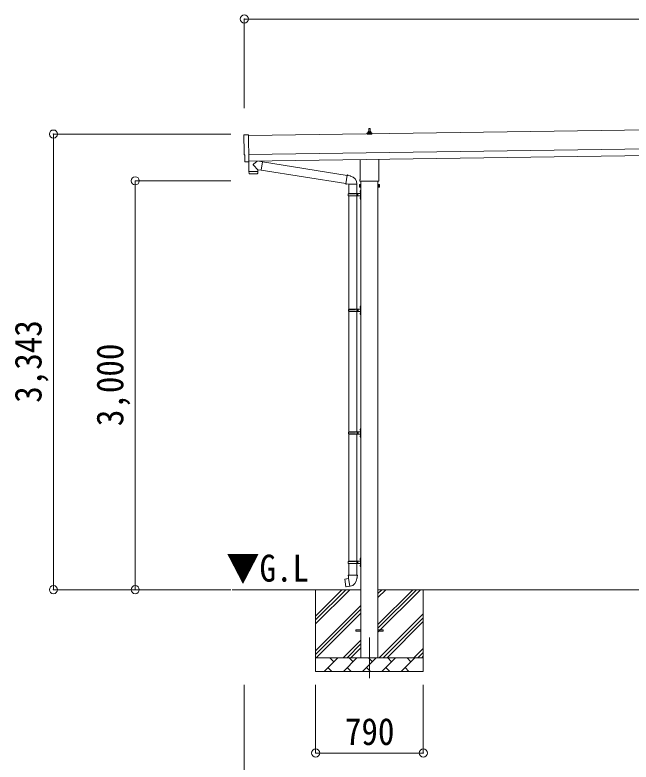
# Model space of a CAD drawing. Units: millimetres at full size, sheet at 1:60. Extents: x -16864 to 16864, y -11640 to 11640.
# Drawn here: x -764 to 3755, y -7825 to -2342 of the extents above; entities that cross this region are included whole.
import ezdxf
from ezdxf.enums import TextEntityAlignment as Align

# ---------------------------------------------------------------- set-up
doc = ezdxf.new("R2010")
doc.units = ezdxf.units.MM
doc.header["$LTSCALE"] = 60
doc.header["$PDMODE"] = 32
doc.header["$PDSIZE"] = 60
doc.linetypes.add('CHAIN1', pattern=[8, 5, -1, 1, -1])
for name, color, linetype, lineweight in [('0-1_Defpoints', 7, 'CHAIN1', 9), ('0-2_TEXT1', 4, 'Continuous', 9), ('0-3_SHAPE', 7, 'Continuous', 9), ('0-7_PARTS2', 7, 'Continuous', 9), ('0-8_TABLE1', 6, 'Continuous', 9), ('0-9_DIM1', 7, 'Continuous', 9)]:
    doc.layers.add(name, color=color, linetype=linetype, lineweight=lineweight)
doc.styles.add('ＭＳ ゴシック', font='')
doc.styles.get('ＭＳ ゴシック').set_extended_font_data('MS Gothic')

msp = doc.modelspace()

# ---------------------------------------------------------------- linework, layer by layer
at = {"layer": '0-1_Defpoints'}
msp.add_line((1836.29, -6909.99), (1836.29, -7258.99), dxfattribs=at)
at = {"layer": '0-2_TEXT1'}
for p, q in [((6314.04, -3149.61), (949.09, -3226.26)), ((1830.6, -3200.73), (1831.33, -3177.21)), ((1832.33, -3176.23), (1840.87, -3176.23)), ((1841.87, -3177.21), (1842.6, -3200.73)), ((1818.35, -3216.23), (1818.35, -3208.52)), ((1854.85, -3216.23), (1818.35, -3216.23)), ((1818.73, -3207.73), (1854.47, -3207.73)), ((1819.11, -3207.55), (1825.83, -3205.92)), ((1826.22, -3205.73), (1846.98, -3205.73)), ((1826.6, -3204.94), (1826.6, -3200.73)), ((1827.6, -3200.73), (1845.6, -3200.73)), ((1846.6, -3204.94), (1846.6, -3200.73)), ((1854.08, -3207.55), (1847.36, -3205.92)), ((1854.85, -3216.23), (1854.85, -3208.52)), ((951.09, -3366.24), (6316.04, -3289.6)), ((951.8, -3416.24), (6316.76, -3339.6)), ((932.23, -3420.29), (925.3, -3420.02)), ((1767.99, -3550.22), (1767.99, -3404.58)), ((1904.59, -3402.63), (1904.59, -3550.22)), ((1766.29, -3558.99), (1766.29, -3553.49)), ((1904.23, -3562.49), (1768.36, -3562.49)), ((1773.79, -3562.49), (1773.79, -7059.99)), ((1898.79, -7059.99), (1898.79, -3562.49)), ((1906.29, -3553.49), (1906.29, -3558.99)), ((1762.29, -3588.49), (1763.05, -3587.18)), ((1762.29, -3588.49), (1762.29, -3605.49)), ((1762.29, -3605.49), (1763.05, -3606.8)), ((1769.29, -3592.08), (1763.05, -3592.08)), ((1769.29, -3601.9), (1763.05, -3601.9)), ((1769.29, -3606.8), (1763.05, -3606.8)), ((1771.79, -3606.19), (1769.29, -3606.19)), ((1900.79, -3606.19), (1903.29, -3606.19)), ((1903.29, -3592.08), (1909.53, -3592.08)), ((1903.29, -3601.9), (1909.53, -3601.9)), ((1903.29, -3606.8), (1909.53, -3606.8)), ((1910.29, -3588.49), (1909.53, -3587.18)), ((1910.29, -3605.49), (1909.53, -3606.8)), ((1910.29, -3588.49), (1910.29, -3605.49)), ((1736.29, -6855.49), (1773.79, -6855.49)), ((1736.29, -6864.49), (1736.29, -6855.49)), ((1736.29, -6855.49), (1773.79, -6855.49)), ((1736.29, -6864.49), (1736.29, -6855.49)), ((1736.29, -6864.49), (1773.79, -6864.49)), ((1736.29, -6864.49), (1773.79, -6864.49)), ((1898.79, -6855.49), (1936.29, -6855.49)), ((1898.79, -6855.49), (1936.29, -6855.49)), ((1898.79, -6864.49), (1936.29, -6864.49)), ((1898.79, -6864.49), (1936.29, -6864.49)), ((1936.29, -6864.49), (1936.29, -6855.49)), ((1936.29, -6864.49), (1936.29, -6855.49))]:
    msp.add_line(p, q, dxfattribs=at)
for points in [[(917.47, -3223.27), (949.02, -3221.17), (951.84, -3419)], [(922.42, -3417.07), (921.75, -3370.05), (921.15, -3370.06)], [(932.97, -3420), (933.62, -3419.36), (951.86, -3420.01)], [(1769.29, -3606.8), (1769.29, -3587.18), (1763.05, -3587.18)], [(1769.29, -3606.19), (1769.29, -3587.79), (1771.79, -3587.79)], [(1903.29, -3606.19), (1903.29, -3587.79), (1900.79, -3587.79)], [(1903.29, -3606.8), (1903.29, -3587.18), (1909.53, -3587.18)]]:
    msp.add_lwpolyline(points, dxfattribs=at)
for points in [[(1771.79, -3607.49), (1771.79, -3586.49), (1773.79, -3586.49), (1773.79, -3607.49)], [(1900.79, -3607.49), (1900.79, -3586.49), (1898.79, -3586.49), (1898.79, -3607.49)]]:
    msp.add_lwpolyline(points, close=True, dxfattribs=at)
for centre, radius, start, end in [((1832.33, -3177.23), 1, 90, 178.60509), ((1840.87, -3177.23), 1, 1.39491, 90), ((1819.35, -3208.52), 1, 103.62699, 180), ((1825.6, -3204.94), 1, 283.62699, 0), ((1830.68, -3201.37), 4.13, 90, 171.17633), ((1827.6, -3201.73), 1, 90, 180), ((1839.93, -3200.73), 4.83, 133.60282, 180), ((1833.27, -3200.73), 4.83, 0, 46.39718), ((1842.51, -3201.37), 4.13, 8.82367, 90), ((1845.6, -3201.73), 1, 0, 90), ((1847.6, -3204.94), 1, 180, 256.37301), ((1853.85, -3208.52), 1, 0, 76.37301), ((1770.29, -3553.49), 4, 125.09963, 180), ((1770.29, -3558.99), 4, 180, 194.47751), ((1770.29, -3558.99), 4, 194.47751, 241.04498), ((1902.29, -3558.99), 4, 298.95502, 345.52249), ((1902.29, -3553.49), 4, 0, 54.90037), ((1902.29, -3558.99), 4, 345.52249, 0), ((1778.53, -3596.99), 16.24, 162.41205, 197.58795), ((1766.64, -3589.63), 4.34, 145.61575, 214.38425), ((1766.64, -3604.35), 4.34, 145.61575, 214.38425), ((1894.05, -3596.99), 16.24, 342.41205, 17.58795), ((1905.95, -3589.63), 4.34, 325.61575, 34.38425), ((1905.95, -3604.35), 4.34, 325.61575, 34.38425)]:
    msp.add_arc(centre, radius, start, end, dxfattribs=at)
for centre, major_axis, ratio, start_param, end_param in [((917.67, -3226.27), (-3, -0.04), 0.99863, 4.7647489, 6.2979817), ((-3846.7, -3364.76), (4762.89, 68.04), 0.99863, 6.2686928, 6.2979817), ((921.09, -3365.66), (-4.41, -0.06), 0.99863, 6.2686928, 7.8539816), ((925.42, -3417.02), (-2.15, -2.1), 0.9974, 5.5252311, 7.0411395), ((932.27, -3419.29), (-0.717, -0.7), 0.9974, 0.7579542, 1.5707963)]:
    msp.add_ellipse(centre, major_axis=major_axis, ratio=ratio, start_param=start_param, end_param=end_param, dxfattribs=at)
at = {"layer": '0-3_SHAPE'}
for p, q in [((1773.79, -6559.99), (829.63, -6559.99)), ((1441.29, -6559.99), (1441.29, -7159.99)), ((1441.29, -6753.47), (1634.77, -6559.99)), ((1441.29, -6781.76), (1663.06, -6559.99)), ((1441.29, -6810.04), (1691.34, -6559.99)), ((4773.79, -6559.99), (1898.79, -6559.99)), ((1898.79, -6588.81), (1927.62, -6559.99)), ((1898.79, -6617.1), (1955.9, -6559.99)), ((1898.79, -6871.66), (2210.46, -6559.99)), ((1898.79, -6815.09), (2153.89, -6559.99)), ((1898.79, -6843.37), (2182.18, -6559.99)), ((2231.29, -6559.99), (2231.29, -7159.99)), ((1441.29, -7008.03), (1773.79, -6675.53)), ((1441.29, -7036.31), (1773.79, -6703.81)), ((1445.9, -7059.99), (1773.79, -6732.1)), ((1908.45, -7059.99), (2231.29, -6737.15)), ((1936.73, -7059.99), (2231.29, -6765.43)), ((1965.02, -7059.99), (2231.29, -6793.72)), ((1643.89, -7059.99), (1773.79, -6930.09)), ((1672.18, -7059.99), (1773.79, -6958.37)), ((1700.46, -7059.99), (1773.79, -6986.66)), ((2163.01, -7059.99), (2231.29, -6991.71)), ((1441.29, -7059.99), (2231.29, -7059.99)), ((1503.45, -7159.99), (1603.45, -7059.99)), ((1574.9, -7088.54), (1546.34, -7059.99)), ((1644.87, -7159.99), (1744.87, -7059.99)), ((1716.32, -7088.54), (1687.76, -7059.99)), ((1786.29, -7159.99), (1886.29, -7059.99)), ((1857.74, -7088.54), (1829.19, -7059.99)), ((1927.71, -7159.99), (2027.71, -7059.99)), ((1999.16, -7088.54), (1970.61, -7059.99)), ((2069.14, -7159.99), (2169.14, -7059.99)), ((2140.58, -7088.54), (2112.03, -7059.99)), ((2191.29, -7059.99), (2231.29, -7019.99)), ((2219.58, -7059.99), (2231.29, -7048.27)), ((2231.29, -7159.99), (1441.29, -7159.99)), ((1532, -7131.44), (1560.56, -7159.99)), ((1673.42, -7131.44), (1701.98, -7159.99)), ((1814.85, -7131.44), (1843.4, -7159.99)), ((1956.27, -7131.44), (1984.82, -7159.99)), ((2097.69, -7131.44), (2126.24, -7159.99))]:
    msp.add_line(p, q, dxfattribs=at)
at = {"layer": '0-8_TABLE1'}
for p, q in [((918.08, -2372.35), (918.08, -3026.68)), ((11757, -2372.35), (918.08, -2372.35)), ((-481.92, -3216.7), (818.77, -3216.7)), ((-481.92, -3216.7), (-481.92, -6559.99)), ((118.08, -3559.99), (818.77, -3559.99)), ((118.08, -3559.99), (118.08, -6559.99)), ((-481.92, -6559.99), (818.77, -6559.99)), ((917.77, -8460.99), (917.77, -7258.99)), ((1441.29, -7758.99), (1441.29, -7258.99)), ((2231.29, -7758.99), (2231.29, -7258.99)), ((1441.29, -7758.99), (2231.29, -7758.99))]:
    msp.add_line(p, q, dxfattribs=at)
for p in [(918.08, -2372.35), (-481.92, -3216.7), (118.08, -3559.99), (-481.92, -6559.99), (118.08, -6559.99), (1441.29, -7758.99), (2231.29, -7758.99)]:
    msp.add_point(p, dxfattribs=at)
at = {"layer": '0-9_DIM1'}
for p, q in [((951.84, -3419), (951.86, -3420.01)), ((1016.3, -3478.31), (985.43, -3445.2)), ((1013.25, -3415.36), (985.6, -3437.87)), ((1050.87, -3419.37), (1025.03, -3415.19)), ((1050.87, -3419.37), (1040.71, -3482.25)), ((1050.58, -3421.19), (1672.73, -3520.25)), ((952.49, -3492.23), (952.9, -3505.28)), ((1013.48, -3507.37), (955.95, -3508.19)), ((956.97, -3491.17), (957.01, -3492.17)), ((1011.97, -3490.39), (1011.96, -3491.39)), ((1016.3, -3478.31), (1040.71, -3482.25)), ((1016.3, -3478.31), (1016.47, -3490.32)), ((1041, -3480.43), (1662.31, -3579.35)), ((1661.99, -3581.16), (1667.52, -3549.8)), ((1673.05, -3518.43), (1667.52, -3549.8)), ((1673.05, -3518.43), (1674.19, -3516.45)), ((1674.19, -3516.45), (1677.76, -3517.08)), ((1677.76, -3517.08), (1678.17, -3519.43)), ((1692.69, -3522.25), (1694.37, -3523.88)), ((1694.37, -3523.88), (1696.49, -3524.33)), ((1661.99, -3581.16), (1662.39, -3583.42)), ((1661.99, -3581.16), (1667.14, -3581.98)), ((1662.39, -3583.42), (1665.95, -3584.05)), ((1665.95, -3584.05), (1667.14, -3581.98)), ((1667.14, -3581.98), (1681.75, -3584.29)), ((1681.75, -3584.29), (1683.95, -3583.31)), ((1744.25, -3583.71), (1683.06, -3583.71)), ((1683.79, -3583.71), (1683.79, -3653)), ((1743.79, -3583.71), (1743.79, -3653)), ((1680.79, -3655), (1731.12, -3655)), ((1680.79, -3669), (1731.12, -3669)), ((1681.79, -3653), (1767.79, -3653)), ((1681.79, -3653), (1681.79, -3655)), ((1681.79, -3671), (1681.79, -3669)), ((1681.79, -3671), (1767.79, -3671)), ((1683.79, -3671), (1683.79, -5400.99)), ((1740.79, -3653), (1740.79, -3657.5)), ((1740.79, -3657.5), (1742.79, -3657.5)), ((1740.79, -3671), (1740.79, -3666.5)), ((1740.79, -3666.5), (1742.79, -3666.5)), ((1742.79, -3657.5), (1742.79, -3662)), ((1742.79, -3666.5), (1742.79, -3662)), ((1743.79, -3671), (1743.79, -5400.99)), ((1748.79, -3653), (1748.79, -3662)), ((1748.79, -3657.5), (1751.79, -3657.5)), ((1748.79, -3671), (1748.79, -3662)), ((1748.79, -3666.5), (1751.79, -3666.5)), ((1751.79, -3657.5), (1751.79, -3662)), ((1751.79, -3666.5), (1751.79, -3662)), ((1767.49, -3635.85), (1769.54, -3636.85)), ((1768.76, -3633.85), (1769.39, -3633.85)), ((1768.76, -3633.85), (1768.76, -3642.15)), ((1768.76, -3642.15), (1769.39, -3642.15)), ((1769.39, -3633.85), (1769.39, -3642.15)), ((1769.39, -3633.85), (1769.79, -3634.25)), ((1769.39, -3642.15), (1769.79, -3641.75)), ((1769.54, -3636.85), (1770.15, -3638)), ((1769.79, -3630), (1772.79, -3628.5)), ((1769.79, -3630), (1769.79, -3662)), ((1769.79, -3634.25), (1769.79, -3641.75)), ((1769.79, -3694), (1769.79, -3662)), ((1772.79, -3628.5), (1772.79, -3662)), ((1772.79, -3628.5), (1773.79, -3628.5)), ((1772.79, -3695.5), (1772.79, -3662)), ((1773.79, -3628.5), (1773.79, -3662)), ((1773.79, -3695.5), (1773.79, -3662)), ((1767.49, -3683.85), (1769.54, -3684.85)), ((1768.76, -3681.85), (1769.39, -3681.85)), ((1768.76, -3681.85), (1768.76, -3690.15)), ((1768.76, -3690.15), (1769.39, -3690.15)), ((1769.39, -3681.85), (1769.39, -3690.15)), ((1769.39, -3681.85), (1769.79, -3682.25)), ((1769.39, -3690.15), (1769.79, -3689.75)), ((1769.54, -3684.85), (1770.15, -3686)), ((1769.79, -3682.25), (1769.79, -3689.75)), ((1769.79, -3694), (1772.79, -3695.5)), ((1772.79, -3695.5), (1773.79, -3695.5)), ((1767.49, -4483.84), (1769.54, -4484.84)), ((1768.76, -4481.84), (1769.39, -4481.84)), ((1768.76, -4481.84), (1768.76, -4490.14)), ((1768.76, -4490.14), (1769.39, -4490.14)), ((1769.39, -4481.84), (1769.39, -4490.14)), ((1769.39, -4481.84), (1769.79, -4482.24)), ((1769.39, -4490.14), (1769.79, -4489.74)), ((1769.54, -4484.84), (1770.15, -4485.99)), ((1769.79, -4477.99), (1772.79, -4476.49)), ((1769.79, -4477.99), (1769.79, -4509.99)), ((1769.79, -4482.24), (1769.79, -4489.74)), ((1772.79, -4476.49), (1772.79, -4509.99)), ((1772.79, -4476.49), (1773.79, -4476.49)), ((1773.79, -4476.49), (1773.79, -4509.99)), ((1683.29, -4502.99), (1733.62, -4502.99)), ((1683.29, -4516.99), (1733.62, -4516.99)), ((1684.29, -4500.99), (1684.29, -4502.99)), ((1684.29, -4500.99), (1767.79, -4500.99)), ((1684.29, -4518.99), (1684.29, -4516.99)), ((1684.29, -4518.99), (1767.79, -4518.99)), ((1743.29, -4500.99), (1743.29, -4505.49)), ((1743.29, -4505.49), (1745.29, -4505.49)), ((1743.29, -4518.99), (1743.29, -4514.49)), ((1743.29, -4514.49), (1745.29, -4514.49)), ((1745.29, -4505.49), (1745.29, -4509.99)), ((1745.29, -4514.49), (1745.29, -4509.99)), ((1751.29, -4500.99), (1751.29, -4509.99)), ((1751.29, -4505.49), (1754.29, -4505.49)), ((1751.29, -4518.99), (1751.29, -4509.99)), ((1751.29, -4514.49), (1754.29, -4514.49)), ((1754.29, -4505.49), (1754.29, -4509.99)), ((1754.29, -4514.49), (1754.29, -4509.99)), ((1767.49, -4531.84), (1769.54, -4532.84)), ((1768.76, -4529.84), (1769.39, -4529.84)), ((1768.76, -4529.84), (1768.76, -4538.14)), ((1768.76, -4538.14), (1769.39, -4538.14)), ((1769.39, -4529.84), (1769.39, -4538.14)), ((1769.39, -4529.84), (1769.79, -4530.24)), ((1769.39, -4538.14), (1769.79, -4537.74)), ((1769.54, -4532.84), (1770.15, -4533.99)), ((1769.79, -4541.99), (1769.79, -4509.99)), ((1769.79, -4530.24), (1769.79, -4537.74)), ((1769.79, -4541.99), (1772.79, -4543.49)), ((1772.79, -4543.49), (1772.79, -4509.99)), ((1772.79, -4543.49), (1773.79, -4543.49)), ((1773.79, -4543.49), (1773.79, -4509.99)), ((1683.29, -5402.99), (1733.62, -5402.99)), ((1683.29, -5416.99), (1733.62, -5416.99)), ((1683.79, -5418.98), (1683.79, -6350.99)), ((1684.29, -5400.99), (1684.29, -5402.99)), ((1684.29, -5400.99), (1767.79, -5400.99)), ((1684.29, -5418.99), (1684.29, -5416.99)), ((1684.29, -5418.99), (1767.79, -5418.99)), ((1743.29, -5400.99), (1743.29, -5405.49)), ((1743.29, -5405.49), (1745.29, -5405.49)), ((1743.29, -5418.99), (1743.29, -5414.49)), ((1743.29, -5414.49), (1745.29, -5414.49)), ((1743.79, -5418.98), (1743.79, -6350.99)), ((1745.29, -5405.49), (1745.29, -5409.99)), ((1745.29, -5414.49), (1745.29, -5409.99)), ((1751.29, -5400.99), (1751.29, -5409.99)), ((1751.29, -5405.49), (1754.29, -5405.49)), ((1751.29, -5418.99), (1751.29, -5409.99)), ((1751.29, -5414.49), (1754.29, -5414.49)), ((1754.29, -5405.49), (1754.29, -5409.99)), ((1754.29, -5414.49), (1754.29, -5409.99)), ((1767.49, -5383.84), (1769.54, -5384.84)), ((1768.76, -5381.84), (1769.39, -5381.84)), ((1768.76, -5381.84), (1768.76, -5390.14)), ((1768.76, -5390.14), (1769.39, -5390.14)), ((1769.39, -5381.84), (1769.39, -5390.14)), ((1769.39, -5381.84), (1769.79, -5382.24)), ((1769.39, -5390.14), (1769.79, -5389.74)), ((1769.54, -5384.84), (1770.15, -5385.99)), ((1769.79, -5377.99), (1772.79, -5376.49)), ((1769.79, -5377.99), (1769.79, -5409.99)), ((1769.79, -5382.24), (1769.79, -5389.74)), ((1769.79, -5441.99), (1769.79, -5409.99)), ((1772.79, -5376.49), (1772.79, -5409.99)), ((1772.79, -5376.49), (1773.79, -5376.49)), ((1772.79, -5443.49), (1772.79, -5409.99)), ((1773.79, -5376.49), (1773.79, -5409.99)), ((1773.79, -5443.49), (1773.79, -5409.99)), ((1767.49, -5431.84), (1769.54, -5432.84)), ((1768.76, -5429.84), (1769.39, -5429.84)), ((1768.76, -5429.84), (1768.76, -5438.14)), ((1768.76, -5438.14), (1769.39, -5438.14)), ((1769.39, -5429.84), (1769.39, -5438.14)), ((1769.39, -5429.84), (1769.79, -5430.24)), ((1769.39, -5438.14), (1769.79, -5437.74)), ((1769.54, -5432.84), (1770.15, -5433.99)), ((1769.79, -5430.24), (1769.79, -5437.74)), ((1769.79, -5441.99), (1772.79, -5443.49)), ((1772.79, -5443.49), (1773.79, -5443.49)), ((1680.79, -6352.99), (1731.12, -6352.99)), ((1681.79, -6350.99), (1767.79, -6350.99)), ((1681.79, -6350.99), (1681.79, -6352.99)), ((1740.79, -6350.99), (1740.79, -6355.49)), ((1740.79, -6355.49), (1742.79, -6355.49)), ((1742.79, -6355.49), (1742.79, -6359.99)), ((1748.79, -6350.99), (1748.79, -6359.99)), ((1748.79, -6355.49), (1751.79, -6355.49)), ((1751.79, -6355.49), (1751.79, -6359.99)), ((1767.49, -6333.84), (1769.54, -6334.84)), ((1768.76, -6331.84), (1769.39, -6331.84)), ((1768.76, -6331.84), (1768.76, -6340.14)), ((1768.76, -6340.14), (1769.39, -6340.14)), ((1769.39, -6331.84), (1769.39, -6340.14)), ((1769.39, -6331.84), (1769.79, -6332.24)), ((1769.39, -6340.14), (1769.79, -6339.74)), ((1769.54, -6334.84), (1770.15, -6335.99)), ((1769.79, -6327.99), (1772.79, -6326.49)), ((1769.79, -6327.99), (1769.79, -6359.99)), ((1769.79, -6332.24), (1769.79, -6339.74)), ((1772.79, -6326.49), (1772.79, -6359.99)), ((1772.79, -6326.49), (1773.79, -6326.49)), ((1773.79, -6326.49), (1773.79, -6359.99)), ((1680.79, -6366.99), (1731.12, -6366.99)), ((1681.79, -6368.99), (1681.79, -6366.99)), ((1681.79, -6368.99), (1767.79, -6368.99)), ((1683.79, -6368.99), (1683.79, -6453.92)), ((1740.79, -6368.99), (1740.79, -6364.49)), ((1740.79, -6364.49), (1742.79, -6364.49)), ((1742.79, -6364.49), (1742.79, -6359.99)), ((1743.79, -6368.99), (1743.79, -6453.92)), ((1748.79, -6368.99), (1748.79, -6359.99)), ((1748.79, -6364.49), (1751.79, -6364.49)), ((1751.79, -6364.49), (1751.79, -6359.99)), ((1767.49, -6381.84), (1769.54, -6382.84)), ((1768.76, -6379.84), (1769.39, -6379.84)), ((1768.76, -6379.84), (1768.76, -6388.14)), ((1768.76, -6388.14), (1769.39, -6388.14)), ((1769.39, -6379.84), (1769.39, -6388.14)), ((1769.39, -6379.84), (1769.79, -6380.24)), ((1769.39, -6388.14), (1769.79, -6387.74)), ((1769.54, -6382.84), (1770.15, -6383.99)), ((1769.79, -6391.99), (1769.79, -6359.99)), ((1769.79, -6380.24), (1769.79, -6387.74)), ((1769.79, -6391.99), (1772.79, -6393.49)), ((1772.79, -6393.49), (1772.79, -6359.99)), ((1772.79, -6393.49), (1773.79, -6393.49)), ((1773.79, -6393.49), (1773.79, -6359.99)), ((1681.94, -6453.92), (1679.79, -6454.7)), ((1679.79, -6454.7), (1679.79, -6458.32)), ((1679.79, -6458.32), (1682.03, -6459.13)), ((1681.94, -6453.92), (1713.79, -6453.92)), ((1681.94, -6453.92), (1682.03, -6459.13)), ((1682.03, -6459.13), (1682.29, -6473.92)), ((1745.64, -6453.92), (1713.79, -6453.92)), ((1747.79, -6458.32), (1745.55, -6459.13)), ((1745.64, -6453.92), (1747.79, -6454.7)), ((1747.79, -6454.7), (1747.79, -6458.32)), ((1655.33, -6482.37), (1654.52, -6483.54)), ((1654.52, -6483.54), (1664.14, -6538.1)), ((1683.2, -6477.12), (1655.33, -6482.37)), ((1668.07, -6479.77), (1667.86, -6480.01)), ((1682.29, -6473.92), (1683.64, -6475.92)), ((1693.56, -6534.41), (1683.42, -6476.94)), ((1683.45, -6476.12), (1683.45, -6476.82)), ((1683.64, -6475.92), (1683.61, -6475.92)), ((1743.98, -6475.86), (1743.91, -6478.02)), ((1745.29, -6473.92), (1743.98, -6475.86)), ((1678.17, -6537.01), (1677.89, -6536.85)), ((1693.86, -6535.18), (1693.62, -6534.51))]:
    msp.add_line(p, q, dxfattribs=at)
for points in [[(951.46, -3419.99), (952.47, -3491.23), (1016.47, -3490.32)], [(1016.44, -3504.37), (1016.48, -3491.32), (952.49, -3492.23)], [(1673.05, -3518.43), (1678.17, -3519.43), (1692.69, -3522.25)], [(1767.49, -3640.15), (1769.54, -3639.15), (1770.15, -3638)], [(1767.49, -3688.15), (1769.54, -3687.15), (1770.15, -3686)], [(1767.49, -4488.14), (1769.54, -4487.14), (1770.15, -4485.99)], [(1767.49, -4536.14), (1769.54, -4535.14), (1770.15, -4533.99)], [(1767.49, -5388.14), (1769.54, -5387.14), (1770.15, -5385.99)], [(1767.49, -5436.14), (1769.54, -5435.14), (1770.15, -5433.99)], [(1767.49, -6338.14), (1769.54, -6337.14), (1770.15, -6335.99)], [(1767.49, -6386.14), (1769.54, -6385.14), (1770.15, -6383.99)], [(1745.64, -6453.92), (1745.55, -6459.13), (1745.29, -6473.92)], [(1670.32, -6479.55), (1670.04, -6479.39), (1668.07, -6479.77)], [(1693.29, -6534.32), (1665.3, -6538.92), (1664.14, -6538.1)], [(1680.35, -6536.45), (1680.14, -6536.68), (1678.17, -6537.01)]]:
    msp.add_lwpolyline(points, dxfattribs=at)
for centre, radius, start, end in [((988.91, -3441.62), 5, 131.47396, 225.79244), ((955.9, -3505.19), 3, 181.81845, 270.86677), ((1013.44, -3504.37), 3, 270.81845, 359.81845), ((1683.95, -3583.31), 60.3, 359.62495, 78), ((1729.54, -3662), 49.25, 171.82876, 180.00002), ((1729.54, -3662), 49.25, 180.00002, 188.17127), ((1731.12, -3653), 2, 270, 359.99998), ((1731.12, -3671), 2, 0.00005, 90.00004), ((1773.09, -3638), 6, 136.21765, 223.78235), ((1767.79, -3651), 2, 270, 359.99998), ((1767.79, -3673), 2, 0.00005, 90.00004), ((1773.09, -3686), 6, 136.21765, 223.78235), ((1773.09, -4485.99), 6, 136.21765, 223.78235), ((1732.04, -4509.99), 49.25, 171.82876, 180.00002), ((1732.04, -4509.99), 49.25, 180.00002, 188.17127), ((1733.62, -4500.99), 2, 270, 359.99998), ((1733.62, -4518.99), 2, 0.00005, 90.00004), ((1773.09, -4533.99), 6, 136.21765, 223.78235), ((1767.79, -4498.99), 2, 270, 359.99998), ((1767.79, -4520.99), 2, 0.00005, 90.00004), ((1732.04, -5409.99), 49.25, 171.82876, 180.00002), ((1732.04, -5409.99), 49.25, 180.00002, 188.17127), ((1733.62, -5400.99), 2, 270, 359.99998), ((1733.62, -5418.99), 2, 0.00005, 90.00004), ((1773.09, -5385.99), 6, 136.21765, 223.78235), ((1767.79, -5398.99), 2, 270, 359.99998), ((1767.79, -5420.99), 2, 0.00005, 90.00004), ((1773.09, -5433.99), 6, 136.21765, 223.78235), ((1729.54, -6359.99), 49.25, 171.82876, 180.00002), ((1731.12, -6350.99), 2, 270, 359.99998), ((1773.09, -6335.99), 6, 136.21765, 223.78235), ((1767.79, -6348.99), 2, 270, 359.99998), ((1729.54, -6359.99), 49.25, 180.00002, 188.17127), ((1731.12, -6368.99), 2, 0.00005, 90.00004), ((1773.09, -6383.99), 6, 136.21765, 223.78235), ((1767.79, -6370.99), 2, 0.00005, 90.00004), ((1683.15, -6476.82), 0.3, 280.66842, 0), ((1683.65, -6476.12), 0.2, 100, 180), ((1683.64, -6475.92), 60.3, 279.96938, 358), ((1693.34, -6534.62), 0.3, 20, 99.33158), ((1694.05, -6535.11), 0.2, 200, 279.96938)]:
    msp.add_arc(centre, radius, start, end, dxfattribs=at)

# ---------------------------------------------------------------- texts
at = {"layer": '0-7_PARTS2', "style": 'ＭＳ ゴシック', "width": 0.9}
msp.add_text('▼G.L', height=197.9, dxfattribs=at).set_placement((786.91, -6560.27), align=Align.BOTTOM_LEFT)
at = {"layer": '0-8_TABLE1', "color": 7, "style": 'ＭＳ ゴシック', "width": 0.9}
for s, p in [('3,343', (-509.42, -5188.34)), ('3,000', (90.58, -5359.99))]:
    msp.add_text(s, height=197.9, rotation=90, dxfattribs=at).set_placement(p, align=Align.BOTTOM_LEFT)
msp.add_text('790', height=197.9, dxfattribs=at).set_placement((1656.29, -7758.99), align=Align.BOTTOM_LEFT)

doc.saveas('drawing.dxf')
